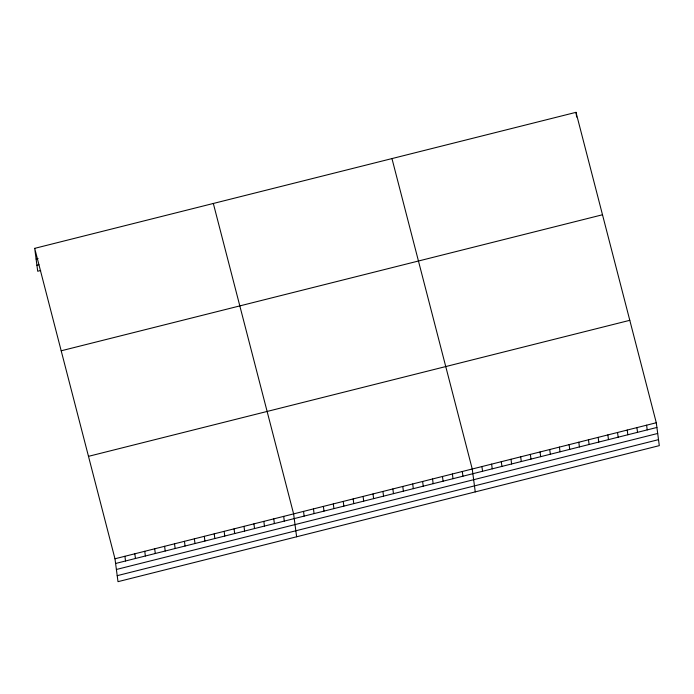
<?xml version="1.0" encoding="UTF-8"?>
<svg xmlns="http://www.w3.org/2000/svg" width="694" height="694" viewBox="0 0 694 694"><rect width="100%" height="100%" fill="white"/><g stroke="black" fill="none" stroke-linecap="round" stroke-linejoin="round"><path stroke-width="1.04" d="M34.7 248.357L576.003 112.333L656.29 422.75L659.3 445.643L117.997 581.667L114.978 558.774L34.7 248.357L37.71 271.25L40.694 270.495M36.105 259.062L38.092 258.558M36.921 265.247L38.907 264.744M61.193 350.791L602.496 214.767M88.485 456.34L629.796 320.316M114.978 558.774L656.29 422.75M115.603 563.476L656.906 427.461M116.392 569.479L657.695 433.464M117.208 575.664L658.511 439.649M391.963 158.579L472.241 469.005L475.26 491.89M213.327 203.463L293.614 513.89L296.624 536.783M646.6 425.188L647.216 429.89M636.91 427.625L637.534 432.327M627.229 430.054L627.844 434.765M576.003 112.333L576.627 117.034M617.539 432.492L618.163 437.194M607.857 434.921L608.473 439.632M598.167 437.359L598.783 442.061M588.477 439.796L589.102 444.498M578.796 442.225L579.412 446.927M569.106 444.663L569.731 449.365M559.425 447.092L560.041 451.803M549.735 449.53L550.351 454.232M540.045 451.959L540.669 456.669M530.363 454.397L530.979 459.098M520.674 456.834L521.298 461.536M510.992 459.263L511.608 463.974M501.302 461.701L501.918 466.403M491.612 464.13L492.237 468.84M481.931 466.568L482.547 471.269M462.317 471.495L462.941 476.197M452.393 473.985L453.017 478.695M442.468 476.483L443.093 481.185M432.544 478.973L433.169 483.683M422.62 481.471L423.245 486.173M412.696 483.961L413.32 488.671M402.772 486.459L403.396 491.161M392.847 488.949L393.472 493.66M382.923 491.447L383.548 496.149M373.008 493.937L373.624 498.648M363.083 496.436L363.699 501.137M353.159 498.925L353.775 503.627M343.235 501.424L343.851 506.126M333.311 503.913L333.927 508.615M323.387 506.403L324.003 511.114M313.462 508.902L314.078 513.603M303.538 511.391L304.154 516.102M283.69 516.379L284.306 521.09M273.766 518.878L274.382 523.58M263.841 521.368L264.457 526.078M253.917 523.866L254.533 528.568M243.993 526.356L244.609 531.066M234.069 528.854L234.685 533.556M224.145 531.344L224.761 536.046M214.22 533.842L214.836 538.544M204.296 536.332L204.912 541.034M194.372 538.822L194.988 543.532M184.448 541.32L185.072 546.022M174.524 543.81L175.148 548.52M164.599 546.308L165.224 551.01M154.675 548.798L155.3 553.508M144.751 551.296L145.376 555.998M134.827 553.786L135.451 558.496M124.903 556.284L125.527 560.986"/></g></svg>
